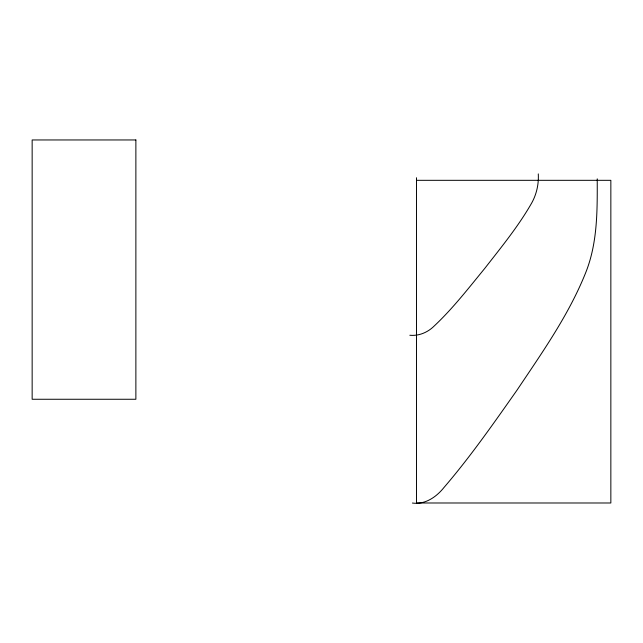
<?xml version="1.0" encoding="UTF-8"?>
<svg xmlns="http://www.w3.org/2000/svg" width="643" height="643" viewBox="0 0 643 643"><rect width="100%" height="100%" fill="white"/><g stroke="black" fill="none" stroke-linecap="round" stroke-linejoin="round"><path stroke-width="0.96" d="M597.226 178.842C597.331 210.068 597.636 242.266 586.038 271.812C569.159 314.435 542.411 352.171 517.076 390.06C493.752 423.207 470.523 456.594 444.088 487.37C436.428 496.983 425.232 504.795 412.388 503.043M538.279 173.899C538.89 184.613 536.342 195.335 530.805 204.554C517.607 227.284 500.881 247.708 484.774 268.396C468.61 288.104 452.921 308.415 434.306 325.913C427.86 332.359 418.995 336.16 409.824 335.252M416.503 180.321L610.85 180.321L610.85 502.987L416.503 502.987L416.503 177.725M135.874 139.957L32.15 139.957L32.15 399.263L135.874 399.263L135.874 139.957"/></g></svg>
